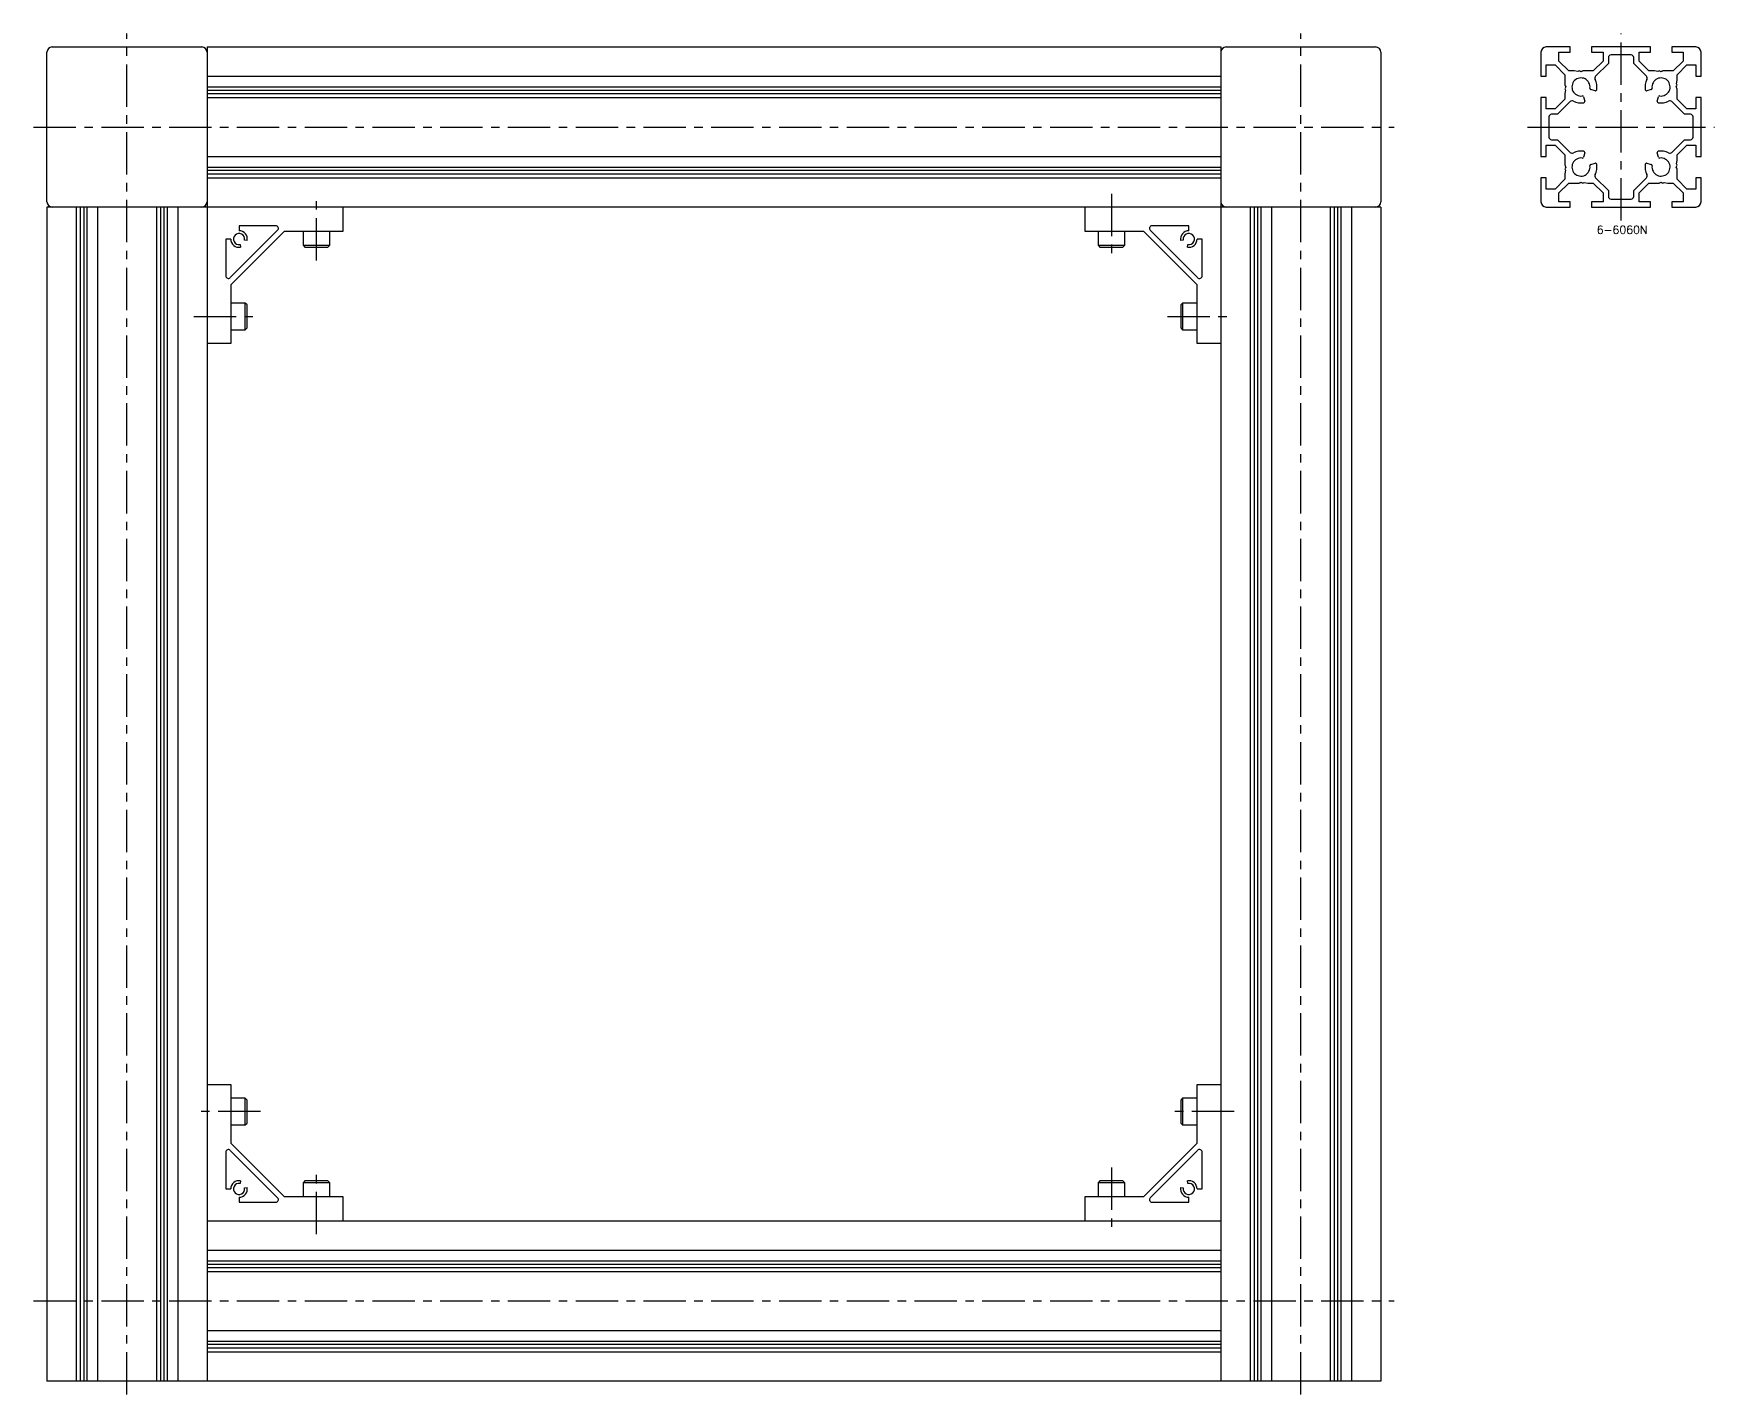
# Model space of a CAD drawing. Extents: x -5 to 1191, y -8 to 1075.
# Drawn here: x 561 to 1191, y 5 to 515 of the extents above; entities that cross this region are included whole.
import ezdxf

# ---------------------------------------------------------------- set-up
doc = ezdxf.new("R2010")
doc.units = 0
doc.header["$LTSCALE"] = 0.5
doc.linetypes.add('CENTER', pattern=[50.8, 31.75, -6.35, 6.35, -6.35])
for name, color, linetype in [('MSM_CENTER', 1, 'CENTER'), ('MSM_CONTINUOUS', 7, 'CONTINUOUS'), ('MSM_PART_NUMBER', 7, 'CONTINUOUS')]:
    doc.layers.add(name, color=color, linetype=linetype)
doc.styles.get("Standard").update_dxf_attribs({"font": 'txt.shx', "height": 3, "bigfont": 'bigfont.shx'})

# ---------------------------------------------------------------- blocks, each defined once
blk = doc.blocks.new('*U10')
at = {"layer": 'MSM_PART_NUMBER'}
blk.add_text('6-6060N', height=3, dxfattribs=at).set_placement((1146.9, 439.97))

msp = doc.modelspace()

# ---------------------------------------------------------------- linework, layer by layer
at = {"layer": 'MSM_CENTER'}
for p, q in [((596, 5), (596, 515)), ((1036, 5), (1036, 515)), ((1156, 445), (1156, 515)), ((561, 480), (1071, 480)), ((1121, 480), (1191, 480)), ((667, 430), (667, 455)), ((965, 455), (965, 430)), ((621, 409), (646, 409)), ((986, 409), (1011, 409)), ((646, 111), (621, 111)), ((1011, 111), (986, 111)), ((667, 65), (667, 90)), ((965, 90), (965, 65)), ((561, 40), (1071, 40))]:
    msp.add_line(p, q, dxfattribs=at)
at = {"layer": 'MSM_CONTINUOUS'}
for p, q in [((566, 452), (566, 508)), ((568, 510), (624, 510)), ((626, 510), (626, 10)), ((626, 510), (1006, 510)), ((1006, 510), (1006, 10)), ((1008, 510), (1064, 510)), ((1066, 508), (1066, 452)), ((1126, 508), (1126, 499)), ((1137, 510), (1128, 510)), ((1132.75, 504.66), (1132.75, 508)), ((1132.75, 508), (1137, 508)), ((1136.41, 501), (1132.75, 504.66)), ((1137, 508), (1137, 510)), ((1167, 510), (1145, 510)), ((1145, 510), (1145, 508)), ((1145, 508), (1149.25, 508)), ((1149.25, 504.66), (1145.59, 501)), ((1149.25, 508), (1149.25, 504.66)), ((1151.25, 506), (1151.25, 503.84)), ((1159.75, 507), (1152.25, 507)), ((1160.75, 503.84), (1160.75, 506)), ((1162.75, 504.66), (1162.75, 508)), ((1162.75, 508), (1167, 508)), ((1166.41, 501), (1162.75, 504.66)), ((1167, 508), (1167, 510)), ((1184, 510), (1175, 510)), ((1175, 510), (1175, 508)), ((1175, 508), (1179.25, 508)), ((1179.25, 504.66), (1175.59, 501)), ((1179.25, 508), (1179.25, 504.66)), ((1186, 499), (1186, 508)), ((626, 499), (1006, 499)), ((1126, 499), (1128, 499)), ((1128, 499), (1128, 503.25)), ((1128, 503.25), (1131.34, 503.25)), ((1131.34, 503.25), (1135, 499.59)), ((1135, 499.59), (1135, 495.65)), ((1138.5, 501), (1136.41, 501)), ((1139.78, 500.75), (1138.5, 501)), ((1140.1, 500.93), (1139.78, 500.75)), ((1141, 500.7), (1140.6, 500.93)), ((1141.4, 500.93), (1141, 500.7)), ((1145.59, 501), (1141.65, 501)), ((1151.25, 503.84), (1146.45, 499.04)), ((1165.55, 499.04), (1160.75, 503.84)), ((1168.5, 501), (1166.41, 501)), ((1169.78, 500.75), (1168.5, 501)), ((1170.1, 500.93), (1169.78, 500.75)), ((1171, 500.7), (1170.6, 500.93)), ((1171.4, 500.93), (1171, 500.7)), ((1175.59, 501), (1171.65, 501)), ((1177, 499.59), (1180.66, 503.25)), ((1177, 497.5), (1177, 499.59)), ((1180.66, 503.25), (1184, 503.25)), ((1184, 503.25), (1184, 499)), ((1184, 499), (1186, 499)), ((626, 495), (1006, 495)), ((626, 493.78), (1006, 493.78)), ((626, 492.5), (1006, 492.5)), ((1135.25, 493.78), (1135, 492.5)), ((1135, 492.5), (1135, 490.41)), ((1135.07, 495.4), (1135.3, 495)), ((1135.3, 495), (1135.07, 494.6)), ((1135.07, 494.1), (1135.25, 493.78)), ((1146.29, 493.58), (1144.74, 494)), ((1167.26, 494), (1165.71, 493.58)), ((1176.7, 495), (1176.93, 495.4)), ((1176.93, 494.6), (1176.7, 495)), ((1176.75, 496.22), (1177, 497.5)), ((1176.93, 495.9), (1176.75, 496.22)), ((1177, 490.41), (1177, 494.35)), ((626, 491), (1006, 491)), ((1126, 491), (1126, 469)), ((1128, 491), (1126, 491)), ((1128, 486.75), (1128, 491)), ((1131.34, 486.75), (1128, 486.75)), ((1135, 490.41), (1131.34, 486.75)), ((1136.96, 489.55), (1132.16, 484.75)), ((1142, 491.26), (1142.42, 489.71)), ((1169.58, 489.71), (1170, 491.26)), ((1179.84, 484.75), (1175.04, 489.55)), ((1180.66, 486.75), (1177, 490.41)), ((1184, 486.75), (1180.66, 486.75)), ((1186, 491), (1184, 491)), ((1184, 491), (1184, 486.75)), ((1186, 469), (1186, 491)), ((1129, 483.75), (1129, 476.25)), ((1132.16, 484.75), (1130, 484.75)), ((1182, 484.75), (1179.84, 484.75)), ((1183, 476.25), (1183, 483.75)), ((1128, 469), (1128, 473.25)), ((1128, 473.25), (1131.34, 473.25)), ((1130, 475.25), (1132.16, 475.25)), ((1131.34, 473.25), (1135, 469.59)), ((1132.16, 475.25), (1136.96, 470.45)), ((1175.04, 470.45), (1179.84, 475.25)), ((1177, 469.59), (1180.66, 473.25)), ((1179.84, 475.25), (1182, 475.25)), ((1180.66, 473.25), (1184, 473.25)), ((1184, 473.25), (1184, 469)), ((626, 469), (1006, 469)), ((1126, 469), (1128, 469)), ((1135, 469.59), (1135, 465.65)), ((1142.42, 470.29), (1142, 468.74)), ((1144.74, 466), (1146.29, 466.42)), ((1165.71, 466.42), (1167.26, 466)), ((1170, 468.74), (1169.58, 470.29)), ((1176.75, 466.22), (1177, 467.5)), ((1176.93, 465.9), (1176.75, 466.22)), ((1177, 467.5), (1177, 469.59)), ((1184, 469), (1186, 469)), ((626, 465), (1006, 465)), ((626, 463.78), (1006, 463.78)), ((626, 462.5), (1006, 462.5)), ((626, 461), (1006, 461)), ((1128, 461), (1126, 461)), ((1126, 461), (1126, 452)), ((1128, 456.75), (1128, 461)), ((1135, 460.41), (1131.34, 456.75)), ((1135.25, 463.78), (1135, 462.5)), ((1135, 462.5), (1135, 460.41)), ((1135.07, 465.4), (1135.3, 465)), ((1135.3, 465), (1135.07, 464.6)), ((1135.07, 464.1), (1135.25, 463.78)), ((1146.45, 460.96), (1151.25, 456.16)), ((1160.75, 456.16), (1165.55, 460.96)), ((1176.7, 465), (1176.93, 465.4)), ((1176.93, 464.6), (1176.7, 465)), ((1177, 460.41), (1177, 464.35)), ((1180.66, 456.75), (1177, 460.41)), ((1186, 461), (1184, 461)), ((1184, 461), (1184, 456.75)), ((1186, 452), (1186, 461)), ((1131.34, 456.75), (1128, 456.75)), ((1132.75, 455.34), (1136.41, 459)), ((1132.75, 452), (1132.75, 455.34)), ((1136.41, 459), (1140.35, 459)), ((1140.6, 459.07), (1141, 459.3)), ((1141, 459.3), (1141.4, 459.07)), ((1141.9, 459.07), (1142.23, 459.26)), ((1142.23, 459.26), (1143.55, 459)), ((1143.55, 459), (1145.59, 459)), ((1145.59, 459), (1149.25, 455.34)), ((1149.25, 455.34), (1149.25, 452)), ((1151.25, 456.16), (1151.25, 454)), ((1160.75, 454), (1160.75, 456.16)), ((1162.75, 455.34), (1166.41, 459)), ((1162.75, 452), (1162.75, 455.34)), ((1166.41, 459), (1170.35, 459)), ((1170.6, 459.07), (1171, 459.3)), ((1171, 459.3), (1171.4, 459.07)), ((1171.9, 459.07), (1172.23, 459.26)), ((1172.23, 459.26), (1173.55, 459)), ((1173.55, 459), (1175.59, 459)), ((1175.59, 459), (1179.25, 455.34)), ((1179.25, 455.34), (1179.25, 452)), ((1184, 456.75), (1180.66, 456.75)), ((1066, 450), (566, 450)), ((566, 450), (566, 10)), ((577, 450), (577, 10)), ((578.5, 450), (578.5, 10)), ((579.78, 450), (579.78, 10)), ((581, 450), (581, 10)), ((585, 450), (585, 10)), ((607, 450), (607, 10)), ((608.5, 450), (608.5, 10)), ((609.78, 450), (609.78, 10)), ((611, 450), (611, 10)), ((615, 450), (615, 10)), ((677, 441), (677, 450)), ((955, 450), (955, 441)), ((1017, 450), (1017, 10)), ((1018.5, 450), (1018.5, 10)), ((1019.78, 450), (1019.78, 10)), ((1021, 450), (1021, 10)), ((1025, 450), (1025, 10)), ((1047, 450), (1047, 10)), ((1048.5, 450), (1048.5, 10)), ((1049.78, 450), (1049.78, 10)), ((1051, 450), (1051, 10)), ((1055, 450), (1055, 10)), ((1066, 450), (1066, 10)), ((1128, 450), (1137, 450)), ((1137, 452), (1132.75, 452)), ((1137, 450), (1137, 452)), ((1149.25, 452), (1145, 452)), ((1145, 452), (1145, 450)), ((1145, 450), (1167, 450)), ((1152.25, 453), (1159.75, 453)), ((1167, 452), (1162.75, 452)), ((1167, 450), (1167, 452)), ((1179.25, 452), (1175, 452)), ((1175, 452), (1175, 450)), ((1175, 450), (1184, 450)), ((634.71, 423.54), (652.46, 441.29)), ((635, 421), (655, 441)), ((638, 443), (638, 441.1)), ((651.76, 443), (638, 443)), ((655, 441), (677, 441)), ((662, 441), (662, 435.67)), ((672, 435.67), (672, 441)), ((955, 441), (977, 441)), ((960, 441), (960, 435.67)), ((970, 435.67), (970, 441)), ((977, 441), (997, 421)), ((979.54, 441.29), (997.29, 423.54)), ((994, 443), (980.24, 443)), ((994, 441.1), (994, 443)), ((633, 438), (633, 424.24)), ((634.9, 438), (633, 438)), ((638.36, 435.93), (638.54, 434.95)), ((641.05, 437.46), (640.07, 437.64)), ((662, 435.67), (662.67, 435)), ((662, 435.67), (672, 435.67)), ((662.67, 435), (671.33, 435)), ((671.33, 435), (672, 435.67)), ((960, 435.67), (960.67, 435)), ((960, 435.67), (970, 435.67)), ((960.67, 435), (969.33, 435)), ((969.33, 435), (970, 435.67)), ((991.93, 437.64), (990.95, 437.46)), ((993.46, 434.95), (993.64, 435.93)), ((999, 438), (997.1, 438)), ((999, 424.24), (999, 438)), ((635, 399), (635, 421)), ((997, 421), (997, 399)), ((640.33, 414), (635, 414)), ((641, 413.33), (640.33, 414)), ((640.33, 404), (640.33, 414)), ((641, 404.67), (641, 413.33)), ((991.67, 414), (991, 413.33)), ((991, 413.33), (991, 404.67)), ((997, 414), (991.67, 414)), ((991.67, 414), (991.67, 404)), ((635, 404), (640.33, 404)), ((640.33, 404), (641, 404.67)), ((991, 404.67), (991.67, 404)), ((991.67, 404), (997, 404)), ((626, 399), (635, 399)), ((997, 399), (1006, 399)), ((635, 121), (626, 121)), ((635, 99), (635, 121)), ((1006, 121), (997, 121)), ((997, 121), (997, 99)), ((640.33, 116), (635, 116)), ((641, 115.33), (640.33, 116)), ((640.33, 106), (640.33, 116)), ((641, 106.67), (641, 115.33)), ((991.67, 116), (991, 115.33)), ((991, 115.33), (991, 106.67)), ((997, 116), (991.67, 116)), ((991.67, 116), (991.67, 106)), ((635, 106), (640.33, 106)), ((640.33, 106), (641, 106.67)), ((991, 106.67), (991.67, 106)), ((991.67, 106), (997, 106)), ((633, 95.76), (633, 82)), ((652.46, 78.71), (634.71, 96.46)), ((655, 79), (635, 99)), ((997, 99), (977, 79)), ((997.29, 96.46), (979.54, 78.71)), ((999, 82), (999, 95.76)), ((633, 82), (634.9, 82)), ((638.54, 85.05), (638.36, 84.07)), ((640.07, 82.36), (641.05, 82.54)), ((662.67, 85), (662, 84.33)), ((662, 84.33), (662, 79)), ((672, 84.33), (662, 84.33)), ((671.33, 85), (662.67, 85)), ((672, 84.33), (671.33, 85)), ((672, 79), (672, 84.33)), ((960.67, 85), (960, 84.33)), ((960, 84.33), (960, 79)), ((970, 84.33), (960, 84.33)), ((969.33, 85), (960.67, 85)), ((970, 84.33), (969.33, 85)), ((970, 79), (970, 84.33)), ((990.95, 82.54), (991.93, 82.36)), ((993.64, 84.07), (993.46, 85.05)), ((997.1, 82), (999, 82)), ((638, 78.9), (638, 77)), ((638, 77), (651.76, 77)), ((677, 79), (655, 79)), ((677, 70), (677, 79)), ((977, 79), (955, 79)), ((955, 79), (955, 70)), ((980.24, 77), (994, 77)), ((994, 77), (994, 78.9)), ((626, 70), (1006, 70)), ((626, 59), (1006, 59)), ((626, 55), (1006, 55)), ((626, 53.78), (1006, 53.78)), ((626, 52.5), (1006, 52.5)), ((626, 51), (1006, 51)), ((626, 29), (1006, 29)), ((626, 25), (1006, 25)), ((626, 23.78), (1006, 23.78)), ((626, 22.5), (1006, 22.5)), ((626, 21), (1006, 21)), ((1066, 10), (566, 10))]:
    msp.add_line(p, q, dxfattribs=at)
for centre, radius, start, end in [((568, 508), 2, 90, 180), ((624, 508), 2, 0, 90), ((1008, 508), 2, 90, 180), ((1064, 508), 2, 0, 90), ((1128, 508), 2, 90, 180), ((1152.25, 506), 1, 90, 180), ((1159.75, 506), 1, 0, 90), ((1184, 508), 2, 0, 90), ((1141, 495), 3.4, 352.36589, 277.63411), ((1140.35, 500.5), 0.5, 60, 120), ((1141.65, 500.5), 0.5, 90, 120), ((1147.16, 498.33), 1, 135, 208.39845), ((1141, 495), 6, 350.21591, 28.39845), ((1171, 495), 6, 151.60155, 189.78409), ((1164.84, 498.33), 1, 331.60155, 45), ((1171, 495), 3.4, 262.36588, 187.63411), ((1170.35, 500.5), 0.5, 60, 120), ((1171.65, 500.5), 0.5, 90, 120), ((1135.5, 495.65), 0.5, 180, 210), ((1135.5, 494.35), 0.5, 150, 210), ((1141.52, 491.13), 0.5, 15, 97.63411), ((1144.87, 494.48), 0.5, 172.36589, 255), ((1146.42, 494.07), 0.5, 255, 350.21591), ((1165.58, 494.07), 0.5, 189.78408, 285), ((1167.13, 494.48), 0.5, 285, 7.63411), ((1170.48, 491.13), 0.5, 82.36589, 165), ((1176.5, 495.65), 0.5, 330, 30), ((1176.5, 494.35), 0.5, 0, 30), ((1137.67, 488.84), 1, 61.60155, 135), ((1141, 495), 6, 241.60155, 279.78409), ((1141.93, 489.58), 0.5, 279.78409, 15), ((1170.07, 489.58), 0.5, 165, 260.21591), ((1171, 495), 6, 260.21591, 298.39845), ((1174.33, 488.84), 1, 45, 118.39845), ((1130, 483.75), 1, 90, 180), ((1182, 483.75), 1, 0, 90), ((1130, 476.25), 1, 180, 270), ((1182, 476.25), 1, 270, 0), ((1137.67, 471.16), 1, 225, 298.39845), ((1141, 465), 3.4, 82.36589, 7.63411), ((1141, 465), 6, 80.21591, 118.39845), ((1141.52, 468.87), 0.5, 262.36589, 345), ((1141.93, 470.42), 0.5, 345, 80.21591), ((1146.42, 465.93), 0.5, 9.78409, 105), ((1165.58, 465.93), 0.5, 75, 170.21591), ((1171, 465), 3.4, 172.36588, 97.63411), ((1170.07, 470.42), 0.5, 99.78409, 195), ((1171, 465), 6, 61.60155, 99.78409), ((1170.48, 468.87), 0.5, 195, 277.63411), ((1174.33, 471.16), 1, 241.60155, 315), ((1135.5, 465.65), 0.5, 180, 210), ((1135.5, 464.35), 0.5, 150, 210), ((1144.87, 465.52), 0.5, 105, 187.63411), ((1147.16, 461.67), 1, 151.60155, 225), ((1141, 465), 6, 331.60155, 9.78409), ((1171, 465), 6, 170.21591, 208.39845), ((1164.84, 461.67), 1, 315, 28.39845), ((1167.13, 465.52), 0.5, 352.36589, 75), ((1176.5, 465.65), 0.5, 330, 30), ((1176.5, 464.35), 0.5, 0, 30), ((1140.35, 459.5), 0.5, 270, 300), ((1141.65, 459.5), 0.5, 240, 300), ((1152.25, 454), 1, 180, 270), ((1159.75, 454), 1, 270, 0), ((1170.35, 459.5), 0.5, 270, 300), ((1171.65, 459.5), 0.5, 240, 300), ((568, 452), 2, 180, 270), ((624, 452), 2, 270, 0), ((1008, 452), 2, 180, 270), ((1064, 452), 2, 270, 0), ((1128, 452), 2, 180, 270), ((1184, 452), 2, 270, 0), ((638, 438), 3.1, 350, 90), ((651.76, 442), 1, 315, 90), ((980.24, 442), 1, 90, 225), ((994, 438), 3.1, 90, 190), ((638, 438), 3.1, 180, 280), ((638, 438), 2.1, 350, 280), ((994, 438), 2.1, 260, 190), ((994, 438), 3.1, 260, 0), ((634, 424.24), 1, 180, 315), ((998, 424.24), 1, 225, 0), ((634, 95.76), 1, 45, 180), ((998, 95.76), 1, 0, 135), ((638, 82), 3.1, 80, 180), ((638, 82), 2.1, 80, 10), ((638, 82), 3.1, 270, 10), ((994, 82), 3.1, 170, 270), ((994, 82), 2.1, 170, 100), ((994, 82), 3.1, 0, 100), ((651.76, 78), 1, 270, 45), ((980.24, 78), 1, 135, 270)]:
    msp.add_arc(centre, radius, start, end, dxfattribs=at)

# ---------------------------------------------------------------- block references
msp.add_blockref('*U10', (0, 0), dxfattribs=at)

doc.saveas('drawing.dxf')
